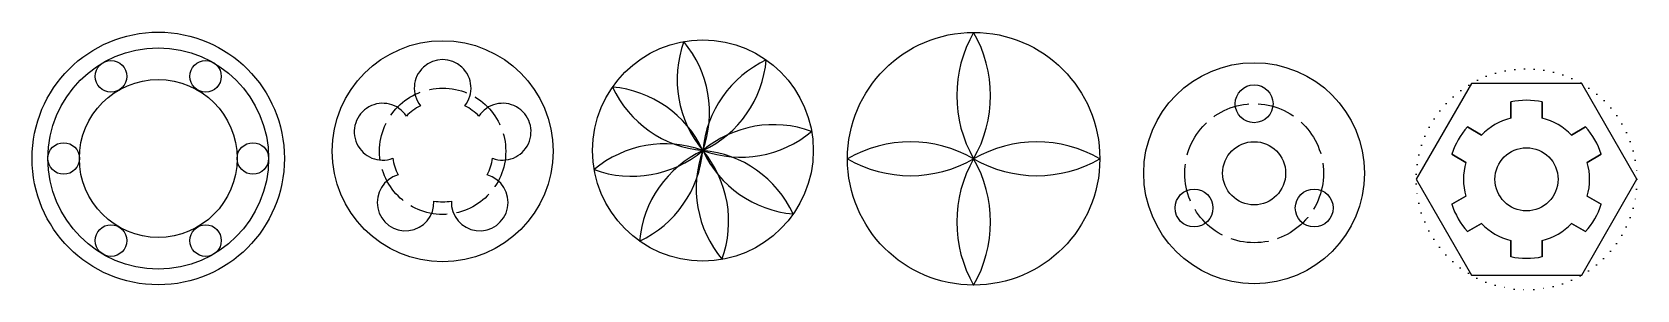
# Model space of a CAD drawing. Header units: millimetres. Extents: x 2232 to 2741, y 1670 to 1752.
import ezdxf

# ---------------------------------------------------------------- set-up
doc = ezdxf.new("R2010")
doc.units = ezdxf.units.MM
doc.linetypes.add('ACAD_ISO02W100', pattern=[15, 12, -3])
doc.linetypes.add('ACAD_ISO07W100', pattern=[3, 0, -3])

# ---------------------------------------------------------------- blocks, each defined once
blk = doc.blocks.new('*U2')
blk.add_circle((0, 0), 5)
blk = doc.blocks.new('*U3')
at = {"color": 0, "linetype": 'ByBlock', "lineweight": -2, "transparency": 16777216}
for p, rotation in [((2188.25, 1737.84), 299.9999999999999), ((2218.25, 1737.84), 240), ((2233.25, 1711.86), 180), ((2188.25, 1685.88), 59.99999999999999), ((2218.25, 1685.88), 120)]:
    blk.add_blockref('*U2', p, dxfattribs=dict(at, rotation=rotation))
blk.add_blockref('*U2', (2173.25, 1711.86), dxfattribs=at)
blk = doc.blocks.new('*U6')
for centre, start, end in [((-24.82, 17.4), 294.9685, 354.9685), ((24.82, -17.4), 114.9685, 174.9685)]:
    blk.add_arc(centre, 35, start, end)
blk = doc.blocks.new('*U7')
at = {"color": 0, "linetype": 'ByBlock', "lineweight": -2, "transparency": 16777216}
for p, rotation in [((2584.4, 1769.65), 44.99999999999999), ((2573.1, 1762.46), 90), ((2604.66, 1755.45), 314.9999999999999), ((2570.19, 1749.39), 134.9999999999999), ((2577.38, 1738.09), 180), ((2590.46, 1735.18), 224.9999999999999), ((2601.76, 1742.37), 269.9999999999999)]:
    blk.add_blockref('*U6', p, dxfattribs=dict(at, rotation=rotation))
blk.add_blockref('*U6', (2597.47, 1766.75), dxfattribs=at)
blk = doc.blocks.new('*U10')
for centre, start, end in [((34.64, 0), 150, 210), ((-34.64, 0), 330, 30)]:
    blk.add_arc(centre, 40, start, end)
blk = doc.blocks.new('*U11')
at = {"color": 0, "linetype": 'ByBlock', "lineweight": -2, "transparency": 16777216}
blk.add_blockref('*U10', (2682.41, 1769.12), dxfattribs=at)
for p, rotation in [((2662.41, 1749.12), 89.99999999999997), ((2702.41, 1749.12), 270), ((2682.41, 1729.12), 180)]:
    blk.add_blockref('*U10', p, dxfattribs=dict(at, rotation=rotation))
blk = doc.blocks.new('*U14')
blk.add_circle((0, 0), 6)
blk = doc.blocks.new('*U15')
at = {"color": 0, "linetype": 'ByBlock', "lineweight": -2, "transparency": 16777216}
blk.add_blockref('*U14', (2248.68, 1627.51), dxfattribs=at)
for p, rotation in [((2229.63, 1594.51), 120), ((2267.73, 1594.51), 240)]:
    blk.add_blockref('*U14', p, dxfattribs=dict(at, rotation=rotation))

msp = doc.modelspace()

# ---------------------------------------------------------------- linework, layer by layer
for p, q in [((2701.21, 1729.76), (2701.21, 1724.63)), ((2701.21, 1724.63), (2701.21, 1729.76)), ((2711.21, 1729.76), (2711.21, 1724.63)), ((2711.21, 1724.63), (2711.21, 1729.76)), ((2687.49, 1721.84), (2691.94, 1719.28)), ((2691.94, 1719.28), (2687.49, 1721.84)), ((2724.92, 1721.84), (2720.48, 1719.28)), ((2720.48, 1719.28), (2724.92, 1721.84)), ((2682.49, 1713.18), (2686.94, 1710.62)), ((2686.94, 1710.62), (2682.49, 1713.18)), ((2729.92, 1713.18), (2725.48, 1710.62)), ((2725.48, 1710.62), (2729.92, 1713.18)), ((2682.49, 1697.35), (2686.94, 1699.92)), ((2686.94, 1699.92), (2682.49, 1697.35)), ((2729.92, 1697.35), (2725.48, 1699.92)), ((2725.48, 1699.92), (2729.92, 1697.35)), ((2687.49, 1688.69), (2691.94, 1691.25)), ((2691.94, 1691.25), (2687.49, 1688.69)), ((2724.92, 1688.69), (2720.48, 1691.25)), ((2720.48, 1691.25), (2724.92, 1688.69)), ((2701.21, 1680.77), (2701.21, 1685.9)), ((2701.21, 1685.9), (2701.21, 1680.77)), ((2711.21, 1680.77), (2711.21, 1685.9)), ((2711.21, 1685.9), (2711.21, 1680.77))]:
    msp.add_line(p, q)
msp.add_lwpolyline([(2688.71, 1735.58), (2671.21, 1705.27), (2688.71, 1674.96), (2723.71, 1674.96), (2741.21, 1705.27), (2723.71, 1735.58)], close=True)
for centre, radius in [((2272.37, 1711.86), 40), ((2530.91, 1711.77), 40), ((2272.37, 1711.86), 35), ((2362.55, 1714.15), 35), ((2445.06, 1714.39), 35), ((2619.84, 1707.18), 35), ((2272.37, 1711.86), 25), ((2619.84, 1707.18), 10), ((2706.21, 1705.27), 10)]:
    msp.add_circle(centre, radius)
at = {"linetype": 'ACAD_ISO07W100'}
msp.add_circle((2706.21, 1705.27), 35, dxfattribs=at)
at = {"linetype": 'ACAD_ISO02W100'}
for centre, radius in [((2362.55, 1714.15), 20), ((2619.84, 1707.18), 22)]:
    msp.add_circle(centre, radius, dxfattribs=at)
for centre, radius, start, end in [((2362.55, 1734.15), 9, 321.3178, 218.6822), ((2706.21, 1705.27), 25, 78.463, 101.537), ((2343.53, 1720.33), 9, 33.3178, 290.6822), ((2362.55, 1714.15), 16, 116.0466, 135.9534), ((2362.55, 1714.15), 16, 44.0466, 63.9534), ((2381.57, 1720.33), 9, 249.3178, 146.6822), ((2706.21, 1705.27), 25, 138.463, 161.537), ((2706.21, 1705.27), 20, 104.4775, 135.5225), ((2706.21, 1705.27), 20, 44.4775, 75.5225), ((2706.21, 1705.27), 25, 18.463, 41.537), ((2362.55, 1714.15), 16, 188.0466, 207.9534), ((2362.55, 1714.15), 16, 332.0466, 351.9534), ((2706.21, 1705.27), 20, 164.4775, 195.5225), ((2706.21, 1705.27), 20, 344.4775, 15.5225), ((2350.79, 1697.97), 9, 105.3178, 2.6822), ((2374.3, 1697.97), 9, 177.3178, 74.6822), ((2362.55, 1714.15), 16, 260.0466, 279.9534), ((2706.21, 1705.27), 25, 198.463, 221.537), ((2706.21, 1705.27), 25, 318.463, 341.537), ((2706.21, 1705.27), 20, 224.4775, 255.5225), ((2706.21, 1705.27), 20, 284.4775, 315.5225), ((2706.21, 1705.27), 25, 258.463, 281.537)]:
    msp.add_arc(centre, radius, start, end)

# ---------------------------------------------------------------- block references
for name, p in [('*U11', (-151.5, -37.35)), ('*U7', (-142.37, -38.03)), ('*U3', (69.12, 0)), ('*U15', (371.16, 101.68))]:
    msp.add_blockref(name, p)

doc.saveas('drawing.dxf')
